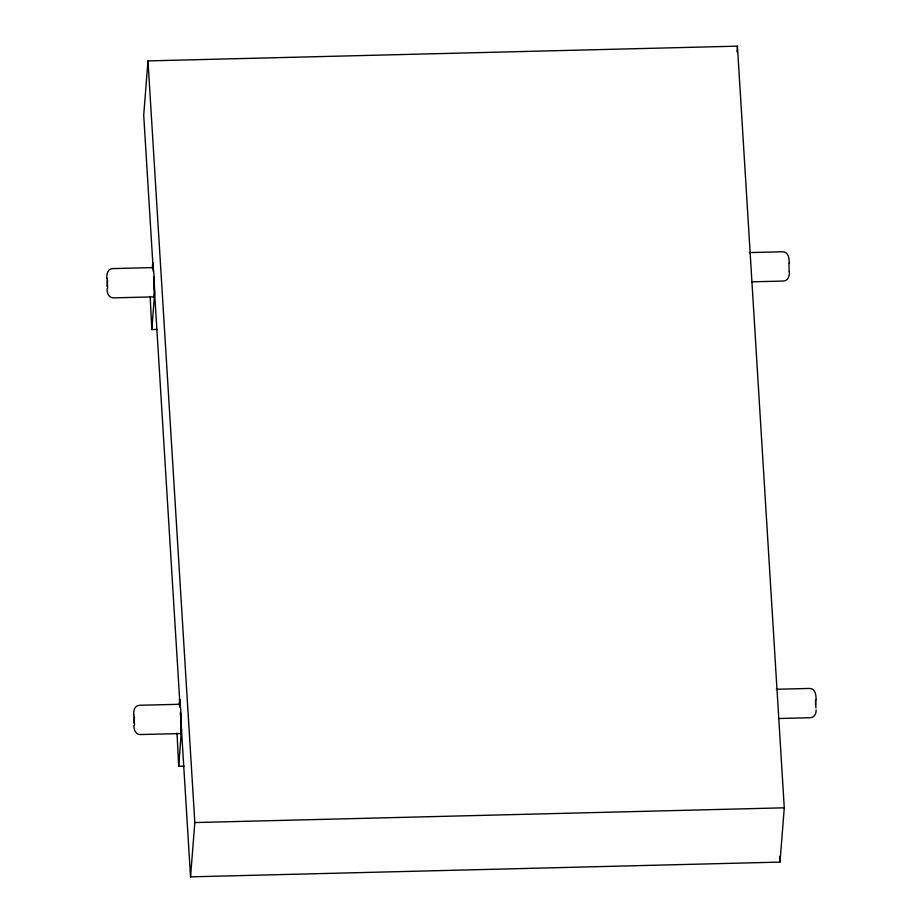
<?xml version="1.0" encoding="UTF-8"?>
<svg xmlns="http://www.w3.org/2000/svg" width="923" height="923" viewBox="0 0 923 923"><rect width="100%" height="100%" fill="white"/><g stroke="black" fill="none" stroke-linecap="round" stroke-linejoin="round"><path stroke-width="1.38" d="M106.803 278.008C106.457 274.004 107.899 268.662 112.779 268.593L153.103 267.589M133.662 714.69C133.316 710.687 134.758 705.345 139.638 705.276L179.962 704.272L180.1 706.983M789.338 271.627C789.684 275.619 788.242 280.973 783.362 281.042L751.864 281.827M107.137 286.442L107.61 280.315M150.161 296.433L151.833 329.557L157.187 329.419M152.33 268.143L152.757 262.478L153.08 267.589M151.833 329.557L154.649 292.764L154.303 284.169M133.997 723.124L134.458 716.998M177.02 733.127L178.693 766.24L184.046 766.102M179.177 704.826L179.616 699.173L179.927 704.272M178.693 766.24L181.496 729.458L180.435 712.394M789.003 263.193L789.084 271.304M815.471 704.987L815.863 699.876M180.47 713.018L190.542 876.85L779.993 862.094L784.273 807.81L737.431 46.15L147.98 60.906L143.711 115.19L153.333 271.835M190.542 876.85L194.822 822.566L147.98 60.906M736.981 51.861L737.431 46.15M816.128 709.937C816.417 713.548 814.259 717.702 810.221 717.725L778.724 718.509M749.464 252.59L782.392 251.76C788.404 251.471 789.303 258.371 789.188 262.893M153.829 296.86L113.748 297.864C108.764 298.21 106.883 292.845 107.08 288.726M776.324 689.273L809.252 688.443C815.251 688.154 816.163 695.054 816.047 699.576M180.689 733.554L140.608 734.546C135.612 734.893 133.743 729.528 133.927 725.42M194.822 822.566L784.273 807.81M815.471 700.419L815.944 707.987M107.056 278.331L107.691 288.426M133.916 715.013L134.539 725.109M779.647 856.348L779.993 862.094M153.656 277.062L180.123 707.272M181.15 720.851L181.185 724.567M152.664 268.581A14.768 0.911 88.6 0 1 154.199 280.315A14.768 0.911 88.6 0 1 153.599 296.86M179.512 705.264A14.768 0.911 88.6 0 1 181.093 717.956A14.768 0.911 88.6 0 1 180.32 733.162"/></g></svg>
